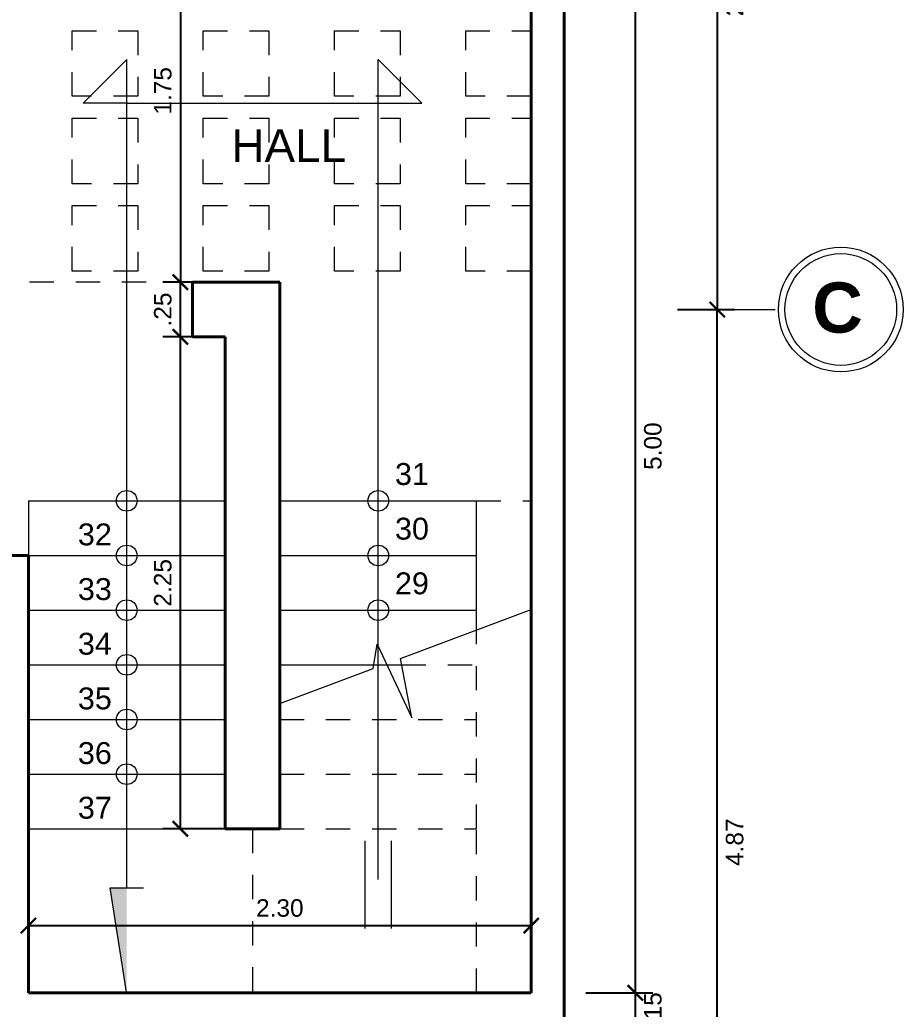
# Model space of a CAD drawing. Header units: millimetres. Extents: x 148 to 249, y 24 to 77.
# Drawn here: x 187.441 to 191.481, y 65.838 to 70.363 of the extents above; entities that cross this region are included whole.
import ezdxf

# ---------------------------------------------------------------- set-up
doc = ezdxf.new("R2010")
doc.units = ezdxf.units.MM
doc.header["$PDMODE"] = 32
doc.linetypes.add('HIDDEN2', pattern=[4.762499999999999, 3.175, -1.5875])
doc.layers.get('0').update_dxf_attribs({"lineweight": 0})
doc.layers.get('Defpoints').update_dxf_attribs({"lineweight": 0})
for name, color, linetype, lineweight in [('A-Dims', 22, 'Continuous', 0), ('A-Hidden projection', 33, 'HIDDEN2', 0), ('A-Stair', 53, 'Continuous', 0), ('A-Text', 30, 'Continuous', 30), ('A-Wall', 153, 'Continuous', 40), ('escalera', 252, 'Continuous', 0), ('TEXTO', 7, 'Continuous', 0)]:
    doc.layers.add(name, color=color, linetype=linetype, lineweight=lineweight)
doc.styles.add('ejes', font='swissel.ttf')
doc.dimstyles.new('DIM50', dxfattribs={"dimtxt": 0.08, "dimasz": 0.07, "dimexe": 0.08, "dimexo": 0.1, "dimgap": 0.04, "dimtad": 2, "dimzin": 4, "dimdsep": 46, "dimtxsty": 'ejes', "dimblk": 'ARCHTICK', "dimcen": 0.05, "dimadec": 0, "dimazin": 0, "dimtfac": 1, "dimtix": 1, "dimtmove": 0, "dimatfit": 3, "dimfxl": 0.08, "dimarcsym": 0})

# ---------------------------------------------------------------- blocks, each defined once
blk = doc.blocks.new('_ArchTick')
at = {"color": 0, "linetype": 'ByBlock', "const_width": 0.15}
blk.add_lwpolyline([(-0.5, -0.5), (0.5, 0.5)], dxfattribs=at)
blk = doc.blocks.new('*D279')
at = {"layer": 'A-Dims', "color": 0, "lineweight": -2}
for p, q in [((190.0302994453096, 70.9131101020102), (190.3365488996053, 70.9131101020102)), ((190.2565488996053, 65.9131101020102), (190.2565488996053, 70.9131101020102)), ((190.0302994453106, 65.9131101020102), (190.3365488996053, 65.9131101020102))]:
    blk.add_line(p, q, dxfattribs=at)
at = {"layer": 'Defpoints', "color": 0}
for p in [(189.9302994453096, 70.9131101020102), (190.2565488996053, 70.9131101020102), (189.9302994453107, 65.9131101020102)]:
    blk.add_point(p, dxfattribs=at)
at = {"layer": 'A-Dims', "color": 0, "lineweight": -2, "xscale": 0.07, "yscale": 0.07, "zscale": 0.07}
for p, rotation in [((190.2565488996053, 70.9131101020102), 90), ((190.2565488996053, 65.9131101020102), 270)]:
    blk.add_blockref('_ArchTick', p, dxfattribs=dict(at, rotation=rotation))
at = {"layer": 'A-Dims', "color": 0, "insert": (190.3365488996053, 68.4131101020102), "char_height": 0.08, "attachment_point": 5, "rotation": 90, "style": 'ejes'}
blk.add_mtext('5.00', dxfattribs=at)
blk = doc.blocks.new('*D280')
at = {"layer": 'A-Dims', "color": 0, "lineweight": -2}
for p, q in [((190.0302994453096, 65.9131101020102), (190.3365488996043, 65.9131101020102)), ((190.2565488996043, 65.76311010201019), (190.2565488996043, 65.9131101020102)), ((190.0302994453096, 65.76311010201019), (190.3365488996043, 65.76311010201019))]:
    blk.add_line(p, q, dxfattribs=at)
at = {"layer": 'Defpoints', "color": 0}
for p in [(189.9302994453096, 65.9131101020102), (190.2565488996043, 65.9131101020102), (189.9302994453096, 65.76311010201019)]:
    blk.add_point(p, dxfattribs=at)
at = {"layer": 'A-Dims', "color": 0, "lineweight": -2, "xscale": 0.07, "yscale": 0.07, "zscale": 0.07}
for p, rotation in [((190.2565488996043, 65.9131101020102), 270), ((190.2565488996043, 65.76311010201019), 90)]:
    blk.add_blockref('_ArchTick', p, dxfattribs=dict(at, rotation=rotation))
at = {"layer": 'A-Dims', "color": 0, "insert": (190.3365488996043, 65.83811010201019), "char_height": 0.08, "attachment_point": 5, "rotation": 90, "style": 'ejes'}
blk.add_mtext('.15', dxfattribs=at)
blk = doc.blocks.new('*D480')
at = {"layer": 'A-Dims', "color": 0, "lineweight": -2}
for p, q in [((188.3704247167832, 70.91311010201021), (188.0953081557264, 70.91311010201021)), ((188.1753081557264, 70.91311010201021), (188.1753081557264, 69.1631101020102)), ((188.3704247167832, 69.1631101020102), (188.0953081557264, 69.1631101020102))]:
    blk.add_line(p, q, dxfattribs=at)
at = {"layer": 'Defpoints', "color": 0}
for p in [(188.4704247167832, 70.91311010201021), (188.1753081557264, 69.1631101020102), (188.4704247167832, 69.1631101020102)]:
    blk.add_point(p, dxfattribs=at)
at = {"layer": 'A-Dims', "color": 0, "lineweight": -2, "xscale": 0.07, "yscale": 0.07, "zscale": 0.07}
for p, rotation in [((188.1753081557264, 70.91311010201021), 90), ((188.1753081557264, 69.1631101020102), 270)]:
    blk.add_blockref('_ArchTick', p, dxfattribs=dict(at, rotation=rotation))
at = {"layer": 'A-Dims', "color": 0, "insert": (188.0953081557264, 70.0381101020102), "char_height": 0.08, "attachment_point": 5, "rotation": 90, "style": 'ejes'}
blk.add_mtext('1.75', dxfattribs=at)
blk = doc.blocks.new('*D482')
at = {"layer": 'A-Dims', "color": 0, "lineweight": -2}
for p, q in [((188.3704247167832, 69.1631101020102), (188.0953081557264, 69.1631101020102)), ((188.1753081557264, 68.91311010201021), (188.1753081557264, 69.1631101020102)), ((188.2802994453096, 68.91311010201021), (188.0953081557264, 68.91311010201021))]:
    blk.add_line(p, q, dxfattribs=at)
at = {"layer": 'Defpoints', "color": 0}
for p in [(188.1753081557264, 69.1631101020102), (188.4704247167832, 69.1631101020102), (188.3802994453096, 68.91311010201021)]:
    blk.add_point(p, dxfattribs=at)
at = {"layer": 'A-Dims', "color": 0, "lineweight": -2, "xscale": 0.07, "yscale": 0.07, "zscale": 0.07}
for p, rotation in [((188.1753081557264, 69.1631101020102), 90), ((188.1753081557264, 68.91311010201021), 270)]:
    blk.add_blockref('_ArchTick', p, dxfattribs=dict(at, rotation=rotation))
at = {"layer": 'A-Dims', "color": 0, "insert": (188.0953081557264, 69.0381101020102), "char_height": 0.08, "attachment_point": 5, "rotation": 90, "style": 'ejes'}
blk.add_mtext('.25', dxfattribs=at)
blk = doc.blocks.new('*D483')
at = {"layer": 'A-Dims', "color": 0, "lineweight": -2}
for p, q in [((188.2802994453096, 68.91311010201021), (188.0953081557264, 68.91311010201021)), ((188.1753081557264, 66.6631101020102), (188.1753081557264, 68.91311010201021)), ((188.3704247167833, 66.6631101020102), (188.0953081557264, 66.6631101020102))]:
    blk.add_line(p, q, dxfattribs=at)
at = {"layer": 'Defpoints', "color": 0}
for p in [(188.1753081557264, 68.91311010201021), (188.3802994453096, 68.91311010201021), (188.4704247167833, 66.6631101020102)]:
    blk.add_point(p, dxfattribs=at)
at = {"layer": 'A-Dims', "color": 0, "lineweight": -2, "xscale": 0.07, "yscale": 0.07, "zscale": 0.07}
for p, rotation in [((188.1753081557264, 68.91311010201021), 90), ((188.1753081557264, 66.6631101020102), 270)]:
    blk.add_blockref('_ArchTick', p, dxfattribs=dict(at, rotation=rotation))
at = {"layer": 'A-Dims', "color": 0, "insert": (188.0953081557264, 67.7881101020102), "char_height": 0.08, "attachment_point": 5, "rotation": 90, "style": 'ejes'}
blk.add_mtext('2.25', dxfattribs=at)
blk = doc.blocks.new('*D502')
at = {"layer": 'A-Dims', "color": 0, "lineweight": -2}
for p, q in [((187.4802994453096, 66.01311010201023), (187.4802994453096, 66.30051523285779)), ((189.7802994453096, 66.01311010201019), (189.7802994453096, 66.30051523285779)), ((187.4802994453096, 66.22051523285779), (189.7802994453096, 66.22051523285779))]:
    blk.add_line(p, q, dxfattribs=at)
at = {"layer": 'Defpoints', "color": 0}
for p in [(189.7802994453096, 66.22051523285779), (187.4802994453096, 65.91311010201024), (189.7802994453096, 65.9131101020102)]:
    blk.add_point(p, dxfattribs=at)
at = {"layer": 'A-Dims', "color": 0, "lineweight": -2, "xscale": 0.07, "yscale": 0.07, "zscale": 0.07, "rotation": 180}
blk.add_blockref('_ArchTick', (187.4802994453096, 66.22051523285779), dxfattribs=at)
at = {"layer": 'A-Dims', "color": 0, "lineweight": -2, "xscale": 0.07, "yscale": 0.07, "zscale": 0.07}
blk.add_blockref('_ArchTick', (189.7802994453096, 66.22051523285779), dxfattribs=at)
at = {"layer": 'A-Dims', "color": 0, "insert": (188.6302994453096, 66.3005152328578), "char_height": 0.08, "attachment_point": 5, "style": 'ejes'}
blk.add_mtext('2.30', dxfattribs=at)
blk = doc.blocks.new('*D539')
at = {"layer": 'A-Dims', "color": 0, "lineweight": -2}
for p, q in [((190.4492622121908, 69.0381101020102), (190.7106365193862, 69.0381101020102)), ((190.6306365193861, 64.16531263436629), (190.6306365193861, 69.0381101020102)), ((190.4492622121908, 64.16531263436629), (190.7106365193862, 64.16531263436629))]:
    blk.add_line(p, q, dxfattribs=at)
at = {"layer": 'Defpoints', "color": 0}
for p in [(190.3492622121908, 69.0381101020102), (190.6306365193861, 69.0381101020102), (190.3492622121908, 64.16531263436629)]:
    blk.add_point(p, dxfattribs=at)
at = {"layer": 'A-Dims', "color": 0, "lineweight": -2, "xscale": 0.07, "yscale": 0.07, "zscale": 0.07}
for p, rotation in [((190.6306365193861, 69.0381101020102), 90), ((190.6306365193861, 64.16531263436629), 270)]:
    blk.add_blockref('_ArchTick', p, dxfattribs=dict(at, rotation=rotation))
at = {"layer": 'A-Dims', "color": 0, "insert": (190.7106365193862, 66.60171136818823), "char_height": 0.08, "attachment_point": 5, "rotation": 90, "style": 'ejes'}
blk.add_mtext('4.87', dxfattribs=at)
blk = doc.blocks.new('*D542')
at = {"layer": 'A-Dims', "color": 0, "lineweight": -2}
for p, q in [((190.4492622121908, 71.9381101020102), (190.7106365193862, 71.9381101020102)), ((190.6306365193861, 71.9381101020102), (190.6306365193861, 69.0381101020102)), ((190.4492622121908, 69.0381101020102), (190.7106365193862, 69.0381101020102))]:
    blk.add_line(p, q, dxfattribs=at)
at = {"layer": 'Defpoints', "color": 0}
for p in [(190.3492622121908, 71.9381101020102), (190.3492622121908, 69.0381101020102), (190.6306365193861, 69.0381101020102)]:
    blk.add_point(p, dxfattribs=at)
at = {"layer": 'A-Dims', "color": 0, "lineweight": -2, "xscale": 0.07, "yscale": 0.07, "zscale": 0.07}
for p, rotation in [((190.6306365193861, 71.9381101020102), 90), ((190.6306365193861, 69.0381101020102), 270)]:
    blk.add_blockref('_ArchTick', p, dxfattribs=dict(at, rotation=rotation))
at = {"layer": 'A-Dims', "color": 0, "insert": (190.7106365193862, 70.4881101020102), "char_height": 0.08, "attachment_point": 5, "rotation": 90, "style": 'ejes'}
blk.add_mtext('2.90', dxfattribs=at)

msp = doc.modelspace()

# ---------------------------------------------------------------- hatches: boundary and pattern name
at = {"layer": 'escalera'}
msp.add_hatch(color=256, dxfattribs=at).paths.add_polyline_path([(187.9302994453097, 65.90761827715554), (187.9302994453099, 66.39265584752049), (187.8539996903776, 66.39265584752049)])

# ---------------------------------------------------------------- linework, layer by layer
at = {"layer": 'A-Dims'}
msp.add_line((190.7106365193862, 69.0381101020102), (190.8954092399157, 69.0381101020102), dxfattribs=at)
for radius in [0.2854121045047773, 0.2554121045047773]:
    msp.add_circle((191.1958940687449, 69.0381101020102), radius, dxfattribs=at)
at = {"layer": 'A-Hidden projection', "ltscale": 0.035}
for p, q in [((188.2302994453096, 69.16311010201018), (187.3302994453095, 69.16311010201018)), ((189.5302994453097, 68.1631101020102), (189.7802994453096, 68.1631101020102)), ((189.5302994453096, 66.6631101020102), (189.5302994453097, 67.57279306037985)), ((189.060268379406, 67.4131101020102), (189.120152137979, 67.4131101020102)), ((189.1874103325074, 67.4131101020102), (189.5302994453097, 67.4131101020102)), ((188.6302994453096, 67.1631101020102), (189.5302994453097, 67.1631101020102)), ((188.6302994453096, 66.9131101020102), (189.5302994453097, 66.9131101020102)), ((188.5052994453096, 66.6631101020102), (188.5052994453096, 65.91311010201022)), ((188.6302994453096, 66.6631101020102), (189.5302994453096, 66.6631101020102)), ((189.5302994453096, 65.91311010201021), (189.5302994453096, 66.6631101020102))]:
    msp.add_line(p, q, dxfattribs=at)
for points in [[(187.9802994453098, 70.01311010201019), (187.6802994453098, 70.01311010201019), (187.6802994453098, 70.31311010201019), (187.9802994453098, 70.31311010201019)], [(188.5802994453097, 70.01311010201019), (188.2802994453097, 70.01311010201019), (188.2802994453097, 70.31311010201019), (188.5802994453097, 70.31311010201019)], [(189.1802994453097, 70.01311010201019), (188.8802994453097, 70.01311010201019), (188.8802994453097, 70.31311010201019), (189.1802994453097, 70.31311010201019)], [(189.7802994453097, 70.01311010201019), (189.4802994453097, 70.01311010201019), (189.4802994453097, 70.31311010201019), (189.7802994453097, 70.31311010201019)], [(187.9802994453098, 69.61311010201018), (187.6802994453098, 69.61311010201018), (187.6802994453098, 69.91311010201018), (187.9802994453098, 69.91311010201018)], [(188.5802994453097, 69.61311010201018), (188.2802994453097, 69.61311010201018), (188.2802994453097, 69.91311010201018), (188.5802994453097, 69.91311010201018)], [(189.1802994453097, 69.61311010201018), (188.8802994453097, 69.61311010201018), (188.8802994453097, 69.91311010201018), (189.1802994453097, 69.91311010201018)], [(189.7802994453097, 69.61311010201018), (189.4802994453097, 69.61311010201018), (189.4802994453097, 69.91311010201018), (189.7802994453097, 69.91311010201018)], [(187.9802994453098, 69.21311010201018), (187.6802994453098, 69.21311010201018), (187.6802994453098, 69.51311010201017), (187.9802994453098, 69.51311010201017)], [(188.5802994453097, 69.21311010201018), (188.2802994453097, 69.21311010201018), (188.2802994453097, 69.51311010201017), (188.5802994453097, 69.51311010201017)], [(189.1802994453097, 69.21311010201018), (188.8802994453097, 69.21311010201018), (188.8802994453097, 69.51311010201017), (189.1802994453097, 69.51311010201017)], [(189.7802994453097, 69.21311010201018), (189.4802994453097, 69.21311010201018), (189.4802994453097, 69.51311010201017), (189.7802994453097, 69.51311010201017)]]:
    msp.add_lwpolyline(points, close=True, dxfattribs=at)
at = {"layer": 'A-Stair', "color": 53}
for p, q in [((187.4802994453096, 68.1631101020102), (188.3802994453096, 68.1631101020102)), ((187.4802994453096, 68.1631101020102), (187.4802994453096, 67.9131101020102)), ((188.6302994453097, 68.1631101020102), (189.5302994453097, 68.1631101020102)), ((189.5302994453097, 67.57279306037985), (189.5302994453097, 68.1631101020102)), ((187.4802994453096, 67.9131101020102), (188.3802994453096, 67.9131101020102)), ((188.6302994453096, 67.9131101020102), (189.5302994453097, 67.9131101020102)), ((187.4802994453096, 67.6631101020102), (188.3802994453096, 67.6631101020102)), ((188.6302994453096, 67.6631101020102), (189.5302994453097, 67.6631101020102)), ((189.1816546587321, 67.44260696056962), (189.7802994453096, 67.66614459238478)), ((189.0576277670518, 67.39629455917694), (189.0752004255837, 67.50819806965183)), ((189.0752004255837, 67.50819806965183), (189.2346852521015, 67.17083410251497)), ((189.2346852521015, 67.17083410251497), (189.1816546587321, 67.44260696056962)), ((187.4802994453096, 67.4131101020102), (188.3802994453096, 67.4131101020102)), ((188.6302994453096, 67.4131101020102), (189.060268379406, 67.4131101020102)), ((188.6302994453096, 67.236727545162), (189.0576277670518, 67.39629455917694)), ((189.120152137979, 67.4131101020102), (189.1874103325074, 67.4131101020102)), ((187.4802994453096, 67.1631101020102), (188.3802994453096, 67.1631101020102)), ((187.4802994453096, 66.9131101020102), (188.3802994453096, 66.9131101020102)), ((187.4802994453096, 66.6631101020102), (188.3802994453096, 66.6631101020102))]:
    msp.add_line(p, q, dxfattribs=at)
at = {"layer": 'A-Wall'}
for p, q in [((189.9302994453096, 64.04031263436664), (189.9302994453096, 74.39031263436664)), ((189.7802994453097, 69.7881101020102), (189.7802994453097, 70.9131101020102)), ((189.7802994453096, 66.9131101020102), (189.7802994453097, 69.7881101020102)), ((188.2302994453096, 69.16311010201021), (188.6302994453096, 69.16311010201017)), ((188.2302994453096, 69.1631101020102), (188.2302994453096, 68.9131101020102)), ((188.6302994453096, 66.6631101020102), (188.6302994453096, 69.16311010201017)), ((188.2302994453096, 68.9131101020102), (188.3802994453096, 68.9131101020102)), ((188.3802994453096, 66.6631101020102), (188.3802994453096, 68.91311010201021)), ((187.3302994453095, 67.9131101020102), (187.4802994453096, 67.9131101020102)), ((187.4802994453096, 65.91311010201024), (187.4802994453096, 67.9131101020102)), ((189.7802994453097, 65.9131101020102), (189.7802994453096, 66.9131101020102)), ((188.3802994453096, 66.6631101020102), (188.6302994453096, 66.6631101020102)), ((187.4802994453096, 65.91311010201024), (189.7802994453096, 65.9131101020102))]:
    msp.add_line(p, q, dxfattribs=at)
at = {"layer": 'escalera'}
for p, q in [((187.7302419414532, 69.9810632584257), (187.9302994453095, 70.181120762282)), ((187.9302994453095, 69.9810632584257), (187.9302994453095, 70.181120762282)), ((189.0802994453097, 66.43081152528393), (189.0802994453097, 70.181120762282)), ((189.280356949166, 69.9810632584257), (189.0802994453097, 70.181120762282)), ((187.9302994453095, 69.9810632584257), (187.7302419414532, 69.9810632584257)), ((187.9302994453099, 66.39265584752053), (187.9302994453095, 69.9810632584257)), ((187.9302994453095, 69.9810632584257), (189.280356949166, 69.9810632584257)), ((189.0202994453097, 66.20745649856167), (189.0202994453096, 66.60884542416085)), ((189.1402994453096, 66.20745649856167), (189.1402994453095, 66.60884542416085)), ((187.9302994453099, 65.90761827715451), (187.8539996903776, 66.39265584752049)), ((187.8539996903778, 66.39265584752057), (188.0065992002419, 66.39265584752049))]:
    msp.add_line(p, q, dxfattribs=at)
for centre in [(187.9302994453096, 68.1631101020102), (189.0802994453097, 68.1631101020102), (187.9302994453096, 67.9131101020102), (189.0802994453097, 67.9131101020102), (187.9302994453096, 67.6631101020102), (189.0802994453097, 67.6631101020102), (187.9302994453096, 67.4131101020102), (187.9302994453096, 67.1631101020102), (187.9302994453096, 66.9131101020102)]:
    msp.add_circle(centre, 0.04722894813031728, dxfattribs=at)

# ---------------------------------------------------------------- texts
at = {"layer": 'A-Dims', "insert": (191.2966797689712, 69.1617366347129), "char_height": 0.2295, "width": 0.9406899582571179, "attachment_point": 3}
msp.add_mtext('{\\fArial|b1|i0|c0|p34;C}', dxfattribs=at)
at = {"layer": 'A-Text', "insert": (187.7105563156048, 69.86248614117821), "char_height": 0.15, "width": 1.921230973560597, "attachment_point": 1}
msp.add_mtext('\\pxqc;{\\fArial|b0|i0|c0|p34;HALL}', dxfattribs=at)
at = {"layer": 'TEXTO', "char_height": 0.1, "width": 1.430020469986907, "attachment_point": 2}
for s, insert in [('{\\fArial|b0|i0|c0|p34;31}', (189.2345391587536, 68.33579383479713)), ('{\\fArial|b0|i0|c0|p34;32}', (187.7843749233615, 68.05956411147369)), ('{\\fArial|b0|i0|c0|p34;30}', (189.2345391587535, 68.08579383479713)), ('{\\fArial|b0|i0|c0|p34;29}', (189.2345391587535, 67.83579383479713)), ('{\\fArial|b0|i0|c0|p34;33}', (187.7843749233615, 67.80956411147369)), ('{\\fArial|b0|i0|c0|p34;34}', (187.7843749233614, 67.55956411147369)), ('{\\fArial|b0|i0|c0|p34;35}', (187.7843749233617, 67.30956411147369)), ('{\\fArial|b0|i0|c0|p34;36}', (187.7843749233616, 67.05956411147369)), ('{\\fArial|b0|i0|c0|p34;37}', (187.7843749233616, 66.80956411147369))]:
    msp.add_mtext(s, dxfattribs=dict(at, insert=insert))

# ---------------------------------------------------------------- dimensions: what is measured, and where the dimension line sits
at = {"layer": 'A-Dims'}
for base, p1, p2, picture, middle in [((190.6306365193861, 69.0381101020102), (190.3492622121908, 71.9381101020102), (190.3492622121908, 69.0381101020102), '*D542', (190.7106365193862, 70.4881101020102)), ((188.1753081557264, 69.1631101020102), (188.4704247167832, 70.91311010201021), (188.4704247167832, 69.1631101020102), '*D480', (188.0953081557264, 70.0381101020102)), ((190.2565488996053, 70.9131101020102), (189.9302994453107, 65.9131101020102), (189.9302994453096, 70.9131101020102), '*D279', (190.3365488996053, 68.4131101020102)), ((188.1753081557264, 69.1631101020102), (188.3802994453096, 68.91311010201021), (188.4704247167832, 69.1631101020102), '*D482', (188.0953081557264, 69.0381101020102)), ((190.6306365193861, 69.0381101020102), (190.3492622121908, 64.16531263436629), (190.3492622121908, 69.0381101020102), '*D539', (190.7106365193862, 66.60171136818823)), ((188.1753081557264, 68.91311010201021), (188.4704247167833, 66.6631101020102), (188.3802994453096, 68.91311010201021), '*D483', (188.0953081557264, 67.7881101020102)), ((190.2565488996043, 65.9131101020102), (189.9302994453096, 65.76311010201019), (189.9302994453096, 65.9131101020102), '*D280', (190.3365488996043, 65.83811010201019))]:
    dim = msp.add_linear_dim(base=base, p1=p1, p2=p2, angle=90, dimstyle='DIM50', dxfattribs=at)
    dim.commit()
    dim.dimension.update_dxf_attribs({"geometry": picture, "text_midpoint": middle})
dim = msp.add_linear_dim(base=(189.7802994453096, 66.22051523285779), p1=(187.4802994453096, 65.91311010201024), p2=(189.7802994453096, 65.9131101020102), dimstyle='DIM50', dxfattribs=at)
dim.commit()
dim.dimension.update_dxf_attribs({"geometry": '*D502', "text_midpoint": (188.6302994453096, 66.3005152328578)})

doc.saveas('drawing.dxf')
